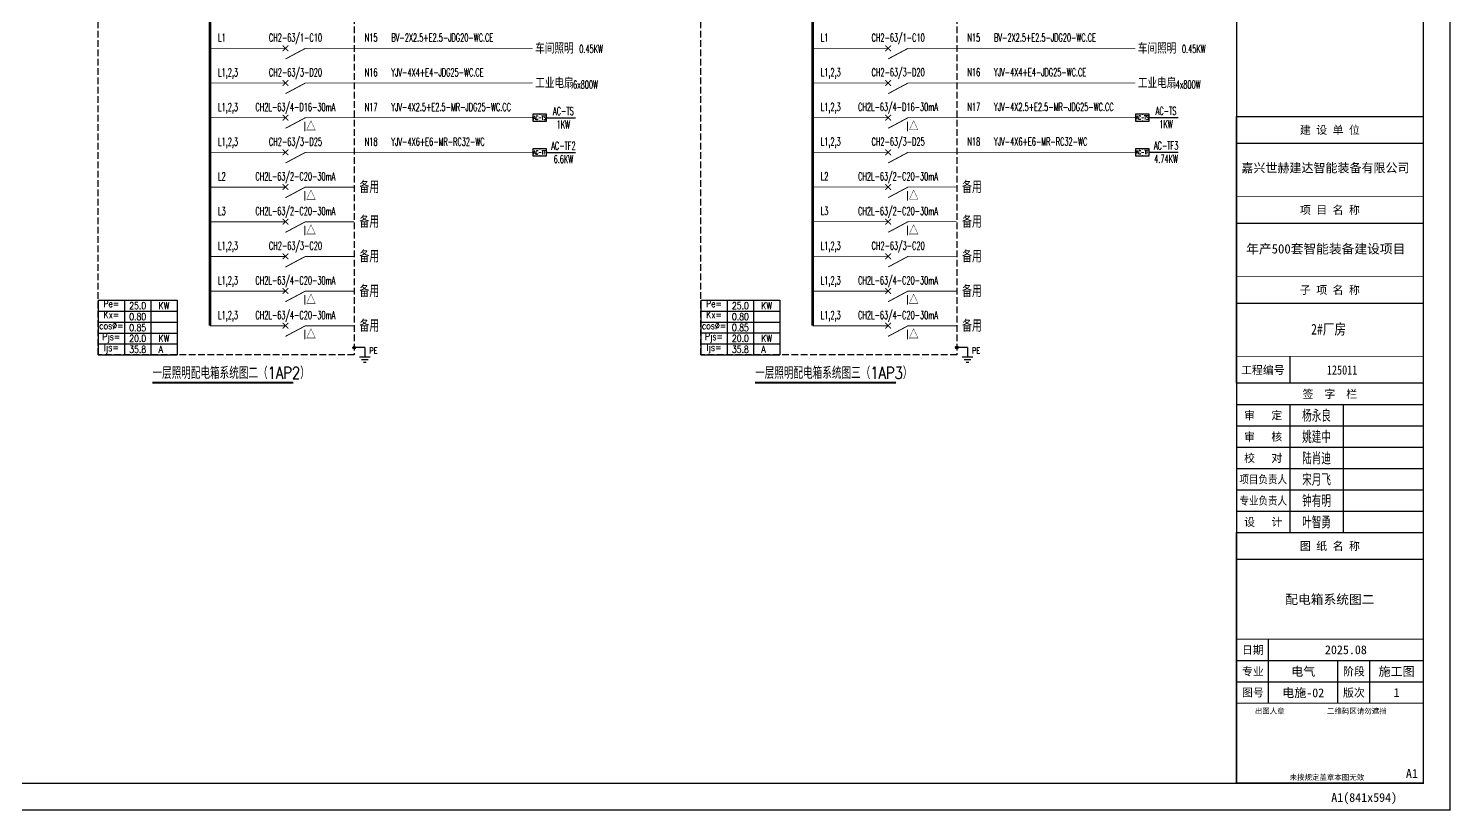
# Model space of a CAD drawing. Extents: x -1396510 to 1250330, y -1892470 to 1623980.
# Drawn here: x -624702 to -571375, y -675765 to -646444 of the extents above; entities that cross this region are included whole.
import ezdxf
from ezdxf.enums import TextEntityAlignment as Align

# ---------------------------------------------------------------- set-up
doc = ezdxf.new("R2010")
doc.units = 0
doc.header["$LTSCALE"] = 1000
doc.header["$MEASUREMENT"] = 0
doc.linetypes.add('DASH', pattern=[0.35, 0.25, -0.1])
doc.layers.get('Defpoints').update_dxf_attribs({"color": 210})
for name, color, linetype in [('0-cxFrame', 155, 'Continuous'), ('EQUIP-消防', 3, 'Continuous'), ('qianming', 155, 'Continuous'), ('TEL_SYMB', 3, 'Continuous'), ('TEL_TEXT', 7, 'Continuous'), ('电气系统图', 7, 'Continuous'), ('经纶图框—文字', 3, 'Continuous')]:
    doc.layers.add(name, color=color, linetype=linetype)
doc.layers.add('0-cxText', color=131, linetype='Continuous', lineweight=25)
doc.styles.add('_TEL_DIM', font='SIMPLEX', dxfattribs={"width": 0.8, "height": 3.5, "bigfont": 'HZTXT'})
doc.styles.add('BZHZ', font='bzxw', dxfattribs={"width": 0.8, "bigfont": 'bzhz'})
doc.styles.add('cx_biaoti', font='')
doc.styles.add('cx_tuming', font='simhei.ttf')
doc.styles.add('cx_tuqian1', font='')
doc.styles.add('TKJY_宋体', font='', dxfattribs={"width": 0.8})
doc.styles.add('黑体', font='simhei.ttf', dxfattribs={"height": 12})
doc.styles.get('cx_biaoti').set_extended_font_data('SimSun')
doc.styles.get('cx_tuqian1').set_extended_font_data('SimSun')
doc.styles.get('TKJY_宋体').set_extended_font_data('SimSun')

# ---------------------------------------------------------------- blocks, each defined once
blk = doc.blocks.new('A$C6D655153')
at = {"layer": '电气系统图'}
h = blk.add_hatch(color=3, dxfattribs=at)
edge = h.paths.add_edge_path()
edge.add_arc((50, 550), 50, 0, 360)
at = {"layer": '电气系统图', "color": 3}
for p, q in [((450, 550), (50, 550)), ((250, 200), (650, 200)), ((325, 100), (575, 100)), ((400, 0), (500, 0))]:
    blk.add_line(p, q, dxfattribs=at)
blk.add_lwpolyline([(450, 550), (450, 200)], dxfattribs=at)
blk.add_circle((50, 550), 50, dxfattribs=at)
at = {"layer": '电气系统图', "color": 3, "style": '_TEL_DIM', "width": 0.7}
blk.add_attdef('PE', text='', height=220, dxfattribs=at).set_placement((707, 441), align=Align.MIDDLE_CENTER)
blk = doc.blocks.new('*T257')
at = {"layer": '电气系统图', "color": 0, "linetype": 'ByBlock', "lineweight": -2, "transparency": 16777216}
for p, q in [((0, 0), (2970, 0)), ((0, 0), (0, -2053)), ((990, 0), (990, -2053)), ((1980, 0), (1980, -2053)), ((2970, 0), (2970, -2053)), ((0, -411), (2970, -411)), ((0, -821), (2970, -821)), ((0, -1232), (2970, -1232)), ((0, -1643), (2970, -1643)), ((0, -2053), (2970, -2053))]:
    blk.add_line(p, q, dxfattribs=at)
at = {"layer": '电气系统图', "color": 0, "linetype": 'DASH', "transparency": 16777216, "width": 990, "rotation": 0, "style": '_TEL_DIM'}
for s, insert, char_height, attachment_point in [('Pe=', (495, 0), 264, 2), ('Kx=', (495, -411), 264, 2), ('25.0', (1485, -205), 264, 5), ('0.80', (1485, -616), 264, 5), ('  KW', (1980, -205), 264, 4), ('cos%%C=', (495, -821), 264, 2), ('0.85', (1485, -1027), 264, 5), ('Pjs=', (495, -1232), 264, 2), ('20.0', (1485, -1437), 264, 5), ('  KW', (1980, -1437), 264, 4), ('{\\H0.8571x;Ijs=} ', (495, -1643), 308, 2), ('35.8', (1485, -1848), 264, 5), ('  A', (1980, -1848), 264, 4)]:
    blk.add_mtext(s, dxfattribs=dict(at, insert=insert, char_height=char_height, attachment_point=attachment_point))
blk = doc.blocks.new('$equip$00001927')
for p, q in [((0.65, 0.65), (-0.65, 0.65)), ((-0.65, 0.65), (-0.65, 0)), ((-0.65, 0), (0.65, 0)), ((0.65, 0), (0.65, 0.65))]:
    blk.add_line(p, q)
for p in [(-0.65, 0.33), (0, 0.65), (0, 0), (0.65, 0.33)]:
    blk.add_point(p)
at = {"color": 7, "style": '_TEL_DIM'}
blk.add_attdef('$TEXT$', text='', height=0.34, dxfattribs=at).set_placement((0.01, 0.34), align=Align.MIDDLE_CENTER)
at = {"color": 7, "style": '_TEL_DIM', "flags": 1}
blk.add_attdef('A', text='', height=0.00002, dxfattribs=at).set_placement((0, 0), align=Align.MIDDLE_CENTER)
blk = doc.blocks.new('*T258')
at = {"layer": '电气系统图', "color": 0, "linetype": 'ByBlock', "lineweight": -2, "transparency": 16777216}
for p, q in [((0, 0), (2970, 0)), ((0, 0), (0, -2053)), ((990, 0), (990, -2053)), ((1980, 0), (1980, -2053)), ((2970, 0), (2970, -2053)), ((0, -411), (2970, -411)), ((0, -821), (2970, -821)), ((0, -1232), (2970, -1232)), ((0, -1643), (2970, -1643)), ((0, -2053), (2970, -2053))]:
    blk.add_line(p, q, dxfattribs=at)
at = {"layer": '电气系统图', "color": 0, "linetype": 'DASH', "transparency": 16777216, "width": 990, "rotation": 0, "style": '_TEL_DIM'}
for s, insert, char_height, attachment_point in [('Pe=', (495, 0), 264, 2), ('Kx=', (495, -411), 264, 2), ('25.0', (1485, -205), 264, 5), ('0.80', (1485, -616), 264, 5), ('  KW', (1980, -205), 264, 4), ('cos%%C=', (495, -821), 264, 2), ('0.85', (1485, -1027), 264, 5), ('Pjs=', (495, -1232), 264, 2), ('20.0', (1485, -1437), 264, 5), ('  KW', (1980, -1437), 264, 4), ('{\\H0.8571x;Ijs=} ', (495, -1643), 308, 2), ('35.8', (1485, -1848), 264, 5), ('  A', (1980, -1848), 264, 4)]:
    blk.add_mtext(s, dxfattribs=dict(at, insert=insert, char_height=char_height, attachment_point=attachment_point))
blk = doc.blocks.new('zjcx_lan_qianzi(Dragon)')
for p, q in [((-7000, 4800), (0, 4800)), ((-5000, 4800), (-5000, 0)), ((-3000, 4800), (-3000, 0)), ((-7000, 4000), (0, 4000)), ((-7000, 3200), (0, 3200)), ((-7000, 2400), (0, 2400)), ((-7000, 1600), (0, 1600)), ((-7000, 800), (0, 800))]:
    blk.add_line(p, q)
at = {"const_width": 30}
blk.add_lwpolyline([(-7000, 5600), (0, 5600)], dxfattribs=at)
blk.add_lwpolyline([(-7000, 5600), (0, 5600), (0, 0), (-7000, 0)], close=True, dxfattribs=at)
at = {"style": 'cx_biaoti'}
for s, p in [('签  字  栏', (-3500, 5200)), ('审   定', (-6000, 4400)), ('审   核', (-6000, 3600)), ('校   对', (-6000, 2800)), ('设   计', (-6000, 400))]:
    blk.add_text(s, height=300, dxfattribs=at).set_placement(p, align=Align.MIDDLE)
at = {"style": 'cx_biaoti', "width": 0.85}
for s, p in [('项目负责人', (-6000, 2000)), ('专业负责人', (-6000, 1200))]:
    blk.add_text(s, height=300, dxfattribs=at).set_placement(p, align=Align.MIDDLE)
blk = doc.blocks.new('T-签字(Dragon)')
at = {"layer": '0-cxFrame'}
blk.add_blockref('zjcx_lan_qianzi(Dragon)', (0, 0), dxfattribs=at)
at = {"layer": 'qianming', "style": 'BZHZ', "width": 0.8}
for s, p in [('杨永良', (-4000, 4400)), ('姚建中', (-4000, 3600)), ('陆肖迪', (-4000, 2800)), ('宋月飞', (-4000, 2000)), ('钟有明', (-4000, 1200)), ('叶智勇', (-4000, 400))]:
    blk.add_text(s, height=450, dxfattribs=at).set_placement(p, align=Align.MIDDLE)
blk = doc.blocks.new('zjcx_lan_tuming(Dragon)')
for p, q in [((-7000, 8400), (0, 8400)), ((-5800, 3000), (-5800, 5400)), ((-7000, 4600), (0, 4600)), ((-3200, 3000), (-3200, 4600)), ((-2000, 3000), (-2000, 4600)), ((-7000, 3800), (0, 3800))]:
    blk.add_line(p, q)
at = {"const_width": 30}
for points in [[(-7000, 9400), (0, 9400)], [(-7000, 5400), (0, 5400)], [(-7000, 3000), (0, 3000)], [(-7000, 0), (0, 0)]]:
    blk.add_lwpolyline(points, dxfattribs=at)
blk.add_lwpolyline([(-7000, 9400), (0, 9400), (0, 0), (-7000, 0)], close=True)
at = {"style": 'cx_biaoti'}
for s, p in [('图 纸 名 称', (-3500, 8900)), ('日期', (-6388, 5000)), ('专业', (-6388, 4200)), ('阶段', (-2600, 4200)), ('图号', (-6388, 3400)), ('版次', (-2600, 3400))]:
    blk.add_text(s, height=300, dxfattribs=at).set_placement(p, align=Align.MIDDLE)
for s, p in [('出图人章', (-6316, 2607)), ('二维码区请勿遮挡', (-3609, 2607)), ('未按规定盖章本图无效', (-5013, 120))]:
    blk.add_text(s, height=200, dxfattribs=at).set_placement(p)
blk = doc.blocks.new('T-图签(Dragon)')
blk.add_blockref('zjcx_lan_tuming(Dragon)', (0, 0))
at = {"color": 3, "style": 'cx_biaoti'}
for s, p in [('2025.08', (-2900, 5000)), ('电气', (-4500, 4200)), ('施工图', (-1000, 4200))]:
    blk.add_text(s, height=330, dxfattribs=at).set_placement(p, align=Align.MIDDLE)
blk = doc.blocks.new('zjcx_lan_xiangmu(Dragon)')
for p, q in [((-7000, 9000), (0, 9000)), ((-7000, 6000), (0, 6000)), ((-7000, 3000), (0, 3000)), ((-5000, 1000), (-5000, 0))]:
    blk.add_line(p, q)
at = {"const_width": 30}
for points in [[(-7000, 10000), (0, 10000)], [(-7000, 7000), (0, 7000)], [(-7000, 7000), (0, 7000)], [(-7000, 4000), (0, 4000)], [(-7000, 4000), (0, 4000)], [(-7000, 1000), (0, 1000)], [(-7000, 0), (0, 0)]]:
    blk.add_lwpolyline(points, dxfattribs=at)
blk.add_lwpolyline([(-7000, 10000), (0, 10000), (0, 0), (-7000, 0)], close=True)
at = {"style": 'cx_biaoti'}
for s, p in [('建 设 单 位', (-3500, 9500)), ('项 目 名 称', (-3500, 6500)), ('子 项 名 称', (-3500, 3500)), ('工程编号', (-6013, 500))]:
    blk.add_text(s, height=300, dxfattribs=at).set_placement(p, align=Align.MIDDLE)
blk = doc.blocks.new('T-项目(Dragon)')
blk.add_blockref('zjcx_lan_xiangmu(Dragon)', (0, 0))
at = {"color": 3, "style": 'cx_tuming'}
for s, height, p in [('嘉兴世赫建达智能装备有限公司', 330, (-6816, 7901)), ('年产500套智能装备建设项目 ', 350, (-6638, 4859))]:
    blk.add_text(s, height=height, dxfattribs=at).set_placement(p)
at = {"layer": '经纶图框—文字', "color": 4, "style": 'TKJY_宋体', "width": 0.8}
blk.add_text('125011', height=350, dxfattribs=at).set_placement((-3042, 316), align=Align.CENTER)
blk = doc.blocks.new('zjcx_T1(Dragon)')
at = {"layer": '0-cxFrame', "const_width": 50}
blk.add_lwpolyline([(-7000, 0), (0, 0), (0, 57400), (-7000, 57400)], close=True, dxfattribs=at)
at = {"layer": '0-cxFrame'}
for name, p in [('T-项目(Dragon)', (0, 15000)), ('T-签字(Dragon)', (0, 9400)), ('T-图签(Dragon)', (0, 0))]:
    blk.add_blockref(name, p, dxfattribs=at)
blk = doc.blocks.new('TK22.A1 L(Dragon)')
at = {"layer": '0-cxFrame', "color": 7, "const_width": 0.5}
blk.add_lwpolyline([(0, 0), (-841, 0), (-841, 594), (0, 594)], close=True, dxfattribs=at)
at = {"layer": '0-cxFrame', "const_width": 0.5}
for points in [[(-80, 10), (-821, 10), (-821, 584), (-80, 584)], [(-10, 10), (-80, 10), (-80, 584), (-10, 584)]]:
    blk.add_lwpolyline(points, close=True, dxfattribs=at)
at = {"layer": '0-cxFrame', "xscale": 0.01, "yscale": 0.01, "zscale": 0.01}
blk.add_blockref('zjcx_T1(Dragon)', (-10, 10), dxfattribs=at)
at = {"style": '黑体', "flags": 4}
blk.add_attdef('图幅', text='', height=3.3, dxfattribs=at).set_placement((-40, 3), align=Align.RIGHT)
at = {"layer": '0-cxFrame', "style": '黑体'}
blk.add_text('(841x594)', height=3.3, dxfattribs=at).set_placement((-40, 3))
at = {"layer": '0-cxText', "flags": 4}
for tag, height, style, p in [('建设单位', 3.5, 'cx_tuming', (-45, 240)), ('项目名称', 3.5, 'cx_tuming', (-45, 210)), ('子项名称', 3.5, 'cx_tuming', (-45, 180)), ('工程编号', 3.3, 'cx_tuqian1', (-35, 165)), ('图名1', 3.5, 'cx_tuming', (-45, 87)), ('图名2', 3.5, 'cx_tuming', (-45, 79)), ('图名3', 3.5, 'cx_tuming', (-45, 71)), ('出图日期', 3.3, 'cx_tuqian1', (-39, 60)), ('专业', 3.3, 'cx_tuqian1', (-55, 52)), ('图号', 3.3, 'cx_tuqian1', (-55, 44)), ('版次', 3.3, 'cx_tuqian1', (-20, 44))]:
    blk.add_attdef(tag, text='', height=height, dxfattribs=dict(at, style=style)).set_placement(p, align=Align.MIDDLE)
at = {"layer": 'Defpoints', "color": 6, "flags": 4}
for tag, height, style, p in [('tufu', 3.3, '黑体', (-12, 12)), ('dwfname', 4, 'cx_tuqian1', (-80, 3))]:
    blk.add_attdef(tag, text='', height=height, dxfattribs=dict(at, style=style)).set_placement(p, align=Align.RIGHT)

msp = doc.modelspace()

# ---------------------------------------------------------------- linework, layer by layer
at = {"layer": 'TEL_SYMB', "const_width": 70}
for points in [[(-620052, -659723.1), (-614772.8, -659723.1)], [(-597453.2, -659721.9), (-592173.9, -659721.9)]]:
    msp.add_lwpolyline(points, dxfattribs=at)
at = {"layer": '电气系统图', "color": 1, "linetype": 'DASH'}
for p, q in [((-622090, -658683.1), (-622090, -626418.9)), ((-612490, -626418.9), (-612490, -658683.1)), ((-599491.1, -658681.9), (-599491.1, -626417.8)), ((-589891.1, -626417.8), (-589891.1, -658681.9)), ((-612490, -658683.1), (-622090, -658683.1)), ((-589891.1, -658681.9), (-599491.1, -658681.9))]:
    msp.add_line(p, q, dxfattribs=at)
at = {"layer": '电气系统图'}
for p, q in [((-605270, -649789.4), (-604192.4, -649789.4)), ((-582671.1, -649788.3), (-581593.5, -649788.3)), ((-605270, -651089.4), (-604192.4, -651089.4)), ((-582671.1, -651088.3), (-581593.5, -651088.3))]:
    msp.add_line(p, q, dxfattribs=at)
for points, const_width in [([(-617890, -657589.4), (-617890, -627689.4)], 105), ([(-595291.2, -657588.3), (-595291.1, -627688.3)], 105), ([(-617890, -647189.4), (-615065, -647189.4)], 35), ([(-615171.1, -647295.5), (-614958.9, -647083.3)], 35), ([(-615171.1, -647083.3), (-614958.9, -647295.5)], 35), ([(-614315, -647189.4), (-615065, -647589.4)], 35), ([(-614315, -647189.4), (-605790, -647189.4)], 35), ([(-595291.2, -647188.3), (-592466.2, -647188.3)], 35), ([(-592572.2, -647294.3), (-592360.1, -647082.2)], 35), ([(-592572.2, -647082.2), (-592360.1, -647294.3)], 35), ([(-591716.2, -647188.3), (-592466.2, -647588.3)], 35), ([(-591716.2, -647188.3), (-583191.2, -647188.3)], 35), ([(-615171.1, -648595.5), (-614958.9, -648383.3)], 35), ([(-615171.1, -648383.3), (-614958.9, -648595.5)], 35), ([(-592572.2, -648594.3), (-592360.1, -648382.2)], 35), ([(-592572.2, -648382.2), (-592360.1, -648594.3)], 35), ([(-617890, -648489.4), (-615065, -648489.4)], 35), ([(-614315, -648489.4), (-615065, -648889.4)], 35), ([(-614315, -648489.4), (-605790, -648489.4)], 35), ([(-595291.1, -648488.3), (-592466.1, -648488.3)], 35), ([(-591716.1, -648488.3), (-592466.1, -648888.3)], 35), ([(-591716.1, -648488.3), (-583191.2, -648488.3)], 35), ([(-617890, -649789.4), (-615065, -649789.4)], 35), ([(-615171.1, -649895.5), (-614958.9, -649683.3)], 35), ([(-615171.1, -649683.3), (-614958.9, -649895.5)], 35), ([(-614315, -649789.4), (-615065, -650189.4)], 35), ([(-614315, -649789.4), (-605790, -649789.4)], 35), ([(-595291.1, -649788.3), (-592466.1, -649788.3)], 35), ([(-592572.2, -649894.3), (-592360.1, -649682.2)], 35), ([(-592572.2, -649682.2), (-592360.1, -649894.3)], 35), ([(-591716.1, -649788.3), (-592466.1, -650188.3)], 35), ([(-591716.1, -649788.3), (-583191.2, -649788.3)], 35), ([(-617890, -651089.4), (-615065, -651089.4)], 35), ([(-615171.1, -651195.5), (-614958.9, -650983.3)], 35), ([(-615171.1, -650983.3), (-614958.9, -651195.5)], 35), ([(-614315, -651089.4), (-615065, -651489.4)], 35), ([(-614315, -651089.4), (-605790, -651089.4)], 35), ([(-595291.1, -651088.3), (-592466.1, -651088.3)], 35), ([(-592572.2, -651194.3), (-592360.1, -650982.2)], 35), ([(-592572.2, -650982.2), (-592360.1, -651194.3)], 35), ([(-591716.1, -651088.3), (-592466.1, -651488.3)], 35), ([(-591716.1, -651088.3), (-583191.2, -651088.3)], 35), ([(-617890, -652389.4), (-615065, -652389.4)], 35), ([(-615171.1, -652495.5), (-614959, -652283.3)], 35), ([(-615171.1, -652283.3), (-614959, -652495.5)], 35), ([(-614315, -652389.4), (-615065, -652789.4)], 35), ([(-614315, -652389.4), (-612490, -652389.4)], 35), ([(-595291.2, -652388.3), (-592466.2, -652388.3)], 35), ([(-592572.2, -652494.3), (-592360.1, -652282.2)], 35), ([(-592572.2, -652282.2), (-592360.1, -652494.3)], 35), ([(-591716.2, -652388.3), (-592466.2, -652788.3)], 35), ([(-591716.2, -652388.3), (-589891.1, -652388.3)], 35), ([(-617890, -653689.4), (-615065, -653689.4)], 35), ([(-615171.1, -653795.5), (-614959, -653583.3)], 35), ([(-615171.1, -653583.3), (-614959, -653795.5)], 35), ([(-614315, -653689.4), (-615065, -654089.4)], 35), ([(-614315, -653689.4), (-612490, -653689.4)], 35), ([(-595291.2, -653688.3), (-592466.2, -653688.3)], 35), ([(-592572.2, -653794.3), (-592360.1, -653582.2)], 35), ([(-592572.2, -653582.2), (-592360.1, -653794.3)], 35), ([(-591716.2, -653688.3), (-592466.2, -654088.3)], 35), ([(-591716.2, -653688.3), (-589891.1, -653688.3)], 35), ([(-617890, -654989.4), (-615065, -654989.4)], 35), ([(-615171.1, -655095.5), (-614959, -654883.3)], 35), ([(-615171.1, -654883.3), (-614959, -655095.5)], 35), ([(-614315, -654989.4), (-615065, -655389.4)], 35), ([(-614315, -654989.4), (-612490, -654989.4)], 35), ([(-595291.2, -654988.3), (-592466.2, -654988.3)], 35), ([(-592572.2, -655094.3), (-592360.1, -654882.2)], 35), ([(-592572.2, -654882.2), (-592360.1, -655094.3)], 35), ([(-591716.2, -654988.3), (-592466.2, -655388.3)], 35), ([(-591716.2, -654988.3), (-589891.1, -654988.3)], 35), ([(-617890, -656289.4), (-615065, -656289.4)], 35), ([(-615171.1, -656395.5), (-614959, -656183.3)], 35), ([(-615171.1, -656183.3), (-614959, -656395.5)], 35), ([(-614315, -656289.4), (-615065, -656689.4)], 35), ([(-614315, -656289.4), (-612490, -656289.4)], 35), ([(-595291.2, -656288.3), (-592466.2, -656288.3)], 35), ([(-592572.2, -656394.3), (-592360.1, -656182.2)], 35), ([(-592572.2, -656182.2), (-592360.1, -656394.3)], 35), ([(-591716.2, -656288.3), (-592466.2, -656688.3)], 35), ([(-591716.2, -656288.3), (-589891.1, -656288.3)], 35), ([(-615171.1, -657695.5), (-614959, -657483.3)], 35), ([(-615171.1, -657483.3), (-614959, -657695.5)], 35), ([(-592572.2, -657694.3), (-592360.1, -657482.2)], 35), ([(-592572.2, -657482.2), (-592360.1, -657694.3)], 35), ([(-617890, -657589.4), (-615065, -657589.4)], 35), ([(-614315, -657589.4), (-615065, -657989.4)], 35), ([(-614315, -657589.4), (-612490, -657589.4)], 35), ([(-595291.2, -657588.3), (-592466.2, -657588.3)], 35), ([(-591716.2, -657588.3), (-592466.2, -657988.3)], 35), ([(-591716.2, -657588.3), (-589891.1, -657588.3)], 35)]:
    msp.add_lwpolyline(points, dxfattribs=dict(at, const_width=const_width))
at = {"layer": '电气系统图', "color": 1, "linetype": 'DASH'}
for centre in [(-622080, -657373.1), (-599481.1, -657371.9)]:
    msp.add_arc(centre, 10, 180.00005, 270, dxfattribs=at)

# ---------------------------------------------------------------- block references
for name, p in [('*T257', (-622090, -656629.7)), ('*T258', (-599491.1, -656628.6))]:
    msp.add_blockref(name, p)
at = {"layer": '0-cxFrame'}
ref = msp.add_blockref('TK22.A1 L(Dragon)', (-571400, -675740), dxfattribs=dict(at, xscale=100, yscale=100, zscale=100))
ref.add_attrib('图名2', '配电箱系统图二', dxfattribs={"layer": '0-cxText', "height": 350, "style": 'cx_tuming'}).set_placement((-575900, -667840), align=Align.MIDDLE)
ref.add_attrib('图号', '电施-02', dxfattribs={"layer": '0-cxText', "height": 330, "style": 'cx_tuqian1'}).set_placement((-576900, -671340), align=Align.MIDDLE)
ref.add_attrib('版次', '1', dxfattribs={"layer": '0-cxText', "height": 330, "style": 'cx_tuqian1'}).set_placement((-573400, -671340), align=Align.MIDDLE)
ref.add_attrib('图幅', 'A1', dxfattribs={"layer": '0', "height": 330, "style": '黑体'}).set_placement((-575400, -675440), align=Align.RIGHT)
ref.add_attrib('tufu', 'A1', dxfattribs={"layer": 'Defpoints', "color": 6, "height": 330, "style": '黑体'}).set_placement((-572600, -674540), align=Align.RIGHT)
at = {"layer": 'EQUIP-消防'}
ref = msp.add_blockref('$equip$00001927', (-605530, -649919.4), dxfattribs=dict(at, xscale=400, yscale=400, zscale=400))
ref.add_attrib('$TEXT$', 'AC-TS', dxfattribs={"layer": '0', "color": 7, "height": 150, "style": '_TEL_DIM', "width": 0.6}).set_placement((-605530, -649789.4), align=Align.MIDDLE_CENTER)
ref = msp.add_blockref('$equip$00001927', (-582931.1, -649918.3), dxfattribs=dict(at, xscale=400, yscale=400, zscale=400))
ref.add_attrib('$TEXT$', 'AC-TS', dxfattribs={"layer": '0', "color": 7, "height": 150, "style": '_TEL_DIM', "width": 0.6}).set_placement((-582931.1, -649788.3), align=Align.MIDDLE_CENTER)
ref = msp.add_blockref('$equip$00001927', (-605530, -651219.4), dxfattribs=dict(at, xscale=400, yscale=400, zscale=400))
ref.add_attrib('$TEXT$', 'AC-TF', dxfattribs={"layer": '0', "color": 7, "height": 150, "style": '_TEL_DIM', "width": 0.6}).set_placement((-605530, -651089.4), align=Align.MIDDLE_CENTER)
ref = msp.add_blockref('$equip$00001927', (-582931.1, -651218.3), dxfattribs=dict(at, xscale=400, yscale=400, zscale=400))
ref.add_attrib('$TEXT$', 'AC-TF', dxfattribs={"layer": '0', "color": 7, "height": 150, "style": '_TEL_DIM', "width": 0.6}).set_placement((-582931.1, -651088.3), align=Align.MIDDLE_CENTER)
at = {"layer": '电气系统图'}
ref = msp.add_blockref('A$C6D655153', (-612540, -658959.4), dxfattribs=at)
ref.add_attrib('PE', 'PE', dxfattribs={"color": 3, "height": 220, "style": '_TEL_DIM', "width": 0.7}).set_placement((-611765.3, -658518.9), align=Align.MIDDLE_CENTER)
ref = msp.add_blockref('A$C6D655153', (-589941.1, -658958.3), dxfattribs=at)
ref.add_attrib('PE', 'PE', dxfattribs={"color": 3, "height": 220, "style": '_TEL_DIM', "width": 0.7}).set_placement((-589166.5, -658517.8), align=Align.MIDDLE_CENTER)

# ---------------------------------------------------------------- texts
at = {"layer": 'TEL_SYMB', "color": 7, "style": '_TEL_DIM', "width": 0.8}
for s, p in [('一层照明配电箱系统图二（1AP2）', (-620052, -659583.1)), ('一层照明配电箱系统图三（1AP3）', (-597453.2, -659581.9))]:
    msp.add_text(s, height=450, dxfattribs=at).set_placement(p)
at = {"layer": 'TEL_TEXT', "style": '_TEL_DIM', "width": 0.8}
for p in [(-614385.1, -650296.9), (-591786.2, -650295.7), (-614385.1, -652896.9), (-591786.2, -652895.7), (-614385.1, -654196.9), (-591786.2, -654195.7), (-614385, -656796.8), (-591786.1, -656795.7), (-614385, -658096.8), (-591786.1, -658095.7)]:
    msp.add_text('I△', height=350, dxfattribs=at).set_placement(p)
at = {"layer": '电气系统图', "style": '_TEL_DIM'}
for s, height, width, p in [('L1', 300, 0.6, (-617590, -646939.4)), ('N15', 300, 0.6, (-612090, -646939.4)), ('BV-2X2.5+E2.5-JDG20-WC.CE', 300, 0.6, (-611090, -646939.4)), ('L1', 300, 0.6, (-594991.2, -646938.3)), ('N15', 300, 0.6, (-589491.2, -646938.3)), ('BV-2X2.5+E2.5-JDG20-WC.CE', 300, 0.6, (-588491.2, -646938.3)), ('车间照明', 400, 0.75, (-605698, -647389.4)), ('0.45KW', 300, 0.6, (-604047.6, -647364.4)), ('车间照明', 400, 0.75, (-583099.2, -647388.3)), ('0.45KW', 300, 0.6, (-581448.8, -647363.3)), ('L1,2,3', 300, 0.6, (-617590, -648239.4)), ('N16', 300, 0.6, (-612090, -648239.4)), ('YJV-4X4+E4-JDG25-WC.CE', 300, 0.6, (-611090, -648239.4)), ('工业电扇', 400, 0.75, (-605698, -648689.4)), ('L1,2,3', 300, 0.6, (-594991.1, -648238.3)), ('N16', 300, 0.6, (-589491.2, -648238.3)), ('YJV-4X4+E4-JDG25-WC.CE', 300, 0.6, (-588491.1, -648238.3)), ('工业电扇', 400, 0.75, (-583099.2, -648688.3)), ('L1,2,3', 300, 0.6, (-617590, -649539.4)), ('N17', 300, 0.6, (-612090, -649539.4)), ('YJV-4X2.5+E2.5-MR-JDG25-WC.CC', 300, 0.6, (-611090, -649539.4)), ('L1,2,3', 300, 0.6, (-594991.1, -649538.3)), ('N17', 300, 0.6, (-589491.2, -649538.3)), ('YJV-4X2.5+E2.5-MR-JDG25-WC.CC', 300, 0.6, (-588491.1, -649538.3)), ('L1,2,3', 300, 0.6, (-617590, -650839.4)), ('N18', 300, 0.6, (-612090, -650839.4)), ('YJV-4X6+E6-MR-RC32-WC', 300, 0.6, (-611090, -650839.4)), ('L1,2,3', 300, 0.6, (-594991.1, -650838.3)), ('N18', 300, 0.6, (-589491.2, -650838.3)), ('YJV-4X6+E6-MR-RC32-WC', 300, 0.6, (-588491.1, -650838.3)), ('L2', 300, 0.6, (-617590, -652138.6)), ('备用', 450, 0.75, (-612290, -652614.4)), ('L2', 300, 0.6, (-594991.2, -652137.5)), ('备用', 450, 0.75, (-589691.1, -652613.3)), ('L3', 300, 0.6, (-617590, -653438.6)), ('L3', 300, 0.6, (-594991.2, -653437.5)), ('备用', 450, 0.75, (-612290, -653914.4)), ('备用', 450, 0.75, (-589691.1, -653913.3)), ('L1,2,3', 300, 0.6, (-617590, -654739.4)), ('备用', 450, 0.75, (-612290, -655214.4)), ('L1,2,3', 300, 0.6, (-594991.1, -654738.3)), ('备用', 450, 0.75, (-589691.1, -655213.3)), ('L1,2,3', 300, 0.6, (-617590, -656039.4)), ('L1,2,3', 300, 0.6, (-594991.1, -656038.3)), ('备用', 450, 0.75, (-612290, -656514.4)), ('备用', 450, 0.75, (-589691.1, -656513.3)), ('L1,2,3', 300, 0.6, (-617590, -657339.4)), ('备用', 450, 0.75, (-612290, -657814.4)), ('L1,2,3', 300, 0.6, (-594991.1, -657338.3)), ('备用', 450, 0.75, (-589691.1, -657813.3))]:
    msp.add_text(s, height=height, dxfattribs=dict(at, width=width)).set_placement(p)
at = {"layer": '电气系统图', "style": '_TEL_DIM', "width": 0.6}
for s, p in [('CH2-63/1-C10', (-614690, -646939.4)), ('CH2-63/1-C10', (-592091.1, -646938.3)), ('CH2-63/3-D20', (-614690, -648239.4)), ('CH2-63/3-D20', (-592091.1, -648238.3)), ('6x800W', (-603813.4, -648700.7)), ('4x800W', (-581214.6, -648699.6)), ('CH2L-63/4-D16-30mA', (-614690, -649539.4)), ('AC-TS', (-604641.3, -649689.4)), ('CH2L-63/4-D16-30mA', (-592091.1, -649538.3)), ('AC-TS', (-582042.4, -649688.3)), ('1KW', (-604641.3, -650189.4)), ('1KW', (-582042.4, -650188.3)), ('CH2-63/3-D25', (-614690, -650839.4)), ('CH2-63/3-D25', (-592091.1, -650838.3)), ('AC-TF2', (-604641.3, -650989.4)), ('AC-TF3', (-582042.4, -650988.3)), ('6.6KW', (-604641.3, -651489.4)), ('4.74KW', (-582042.4, -651488.3)), ('CH2L-63/2-C20-30mA', (-614690, -652139.4)), ('CH2L-63/2-C20-30mA', (-592091.2, -652138.3)), ('CH2L-63/2-C20-30mA', (-614690, -653439.4)), ('CH2L-63/2-C20-30mA', (-592091.2, -653438.3)), ('CH2-63/3-C20', (-614690, -654739.4)), ('CH2-63/3-C20', (-592091.1, -654738.3)), ('CH2L-63/4-C20-30mA', (-614689.9, -656039.4)), ('CH2L-63/4-C20-30mA', (-592091.1, -656038.3)), ('CH2L-63/4-C20-30mA', (-614689.9, -657339.4)), ('CH2L-63/4-C20-30mA', (-592091.1, -657338.3))]:
    msp.add_text(s, height=300, dxfattribs=at).set_placement(p, align=Align.CENTER)
at = {"layer": '经纶图框—文字', "style": 'TKJY_宋体', "width": 0.8}
msp.add_text('2#厂房', height=400, dxfattribs=at).set_placement((-575947.3, -657918.3), align=Align.CENTER)

doc.saveas('drawing.dxf')
